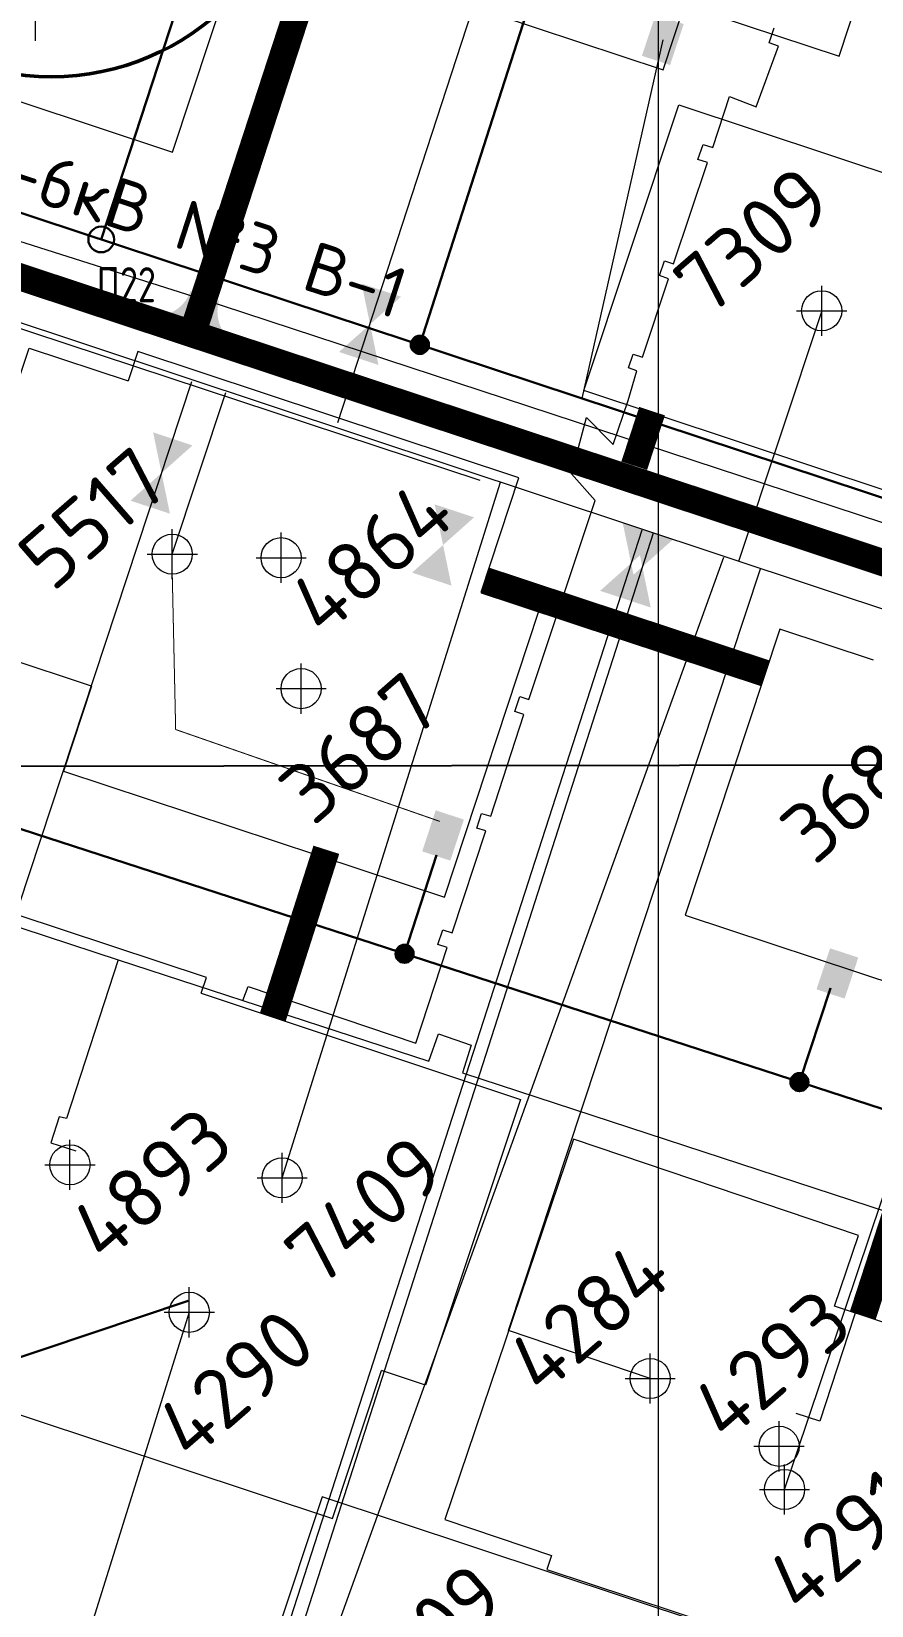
# Model space of a CAD drawing. Header units: millimetres. Extents: x 519 to 9564855, y -810 to 5021775.
# Drawn here: x 9539869.7 to 9540037.2, y 4998031.3 to 4998345 of the extents above; entities that cross this region are included whole.
import ezdxf

# ---------------------------------------------------------------- set-up
doc = ezdxf.new("R2010")
doc.units = ezdxf.units.MM
doc.header["$LTSCALE"] = 2
doc.header["$MEASUREMENT"] = 0
doc.header["$PDMODE"] = 2
doc.header["$PDSIZE"] = 5
doc.linetypes.add('1', pattern=[0])
for name, color, linetype in [('0_ANNOT_Dimensions', 7, 'Continuous'), ('Existing roads', 41, 'Continuous'), ('GRID_PULKOVO', 7, 'Continuous'), ('new 100 wells', 131, 'Continuous'), ('OilColl&Flowlines', 3, 'Continuous'), ('Stage 12 wells.Text&Frame', 52, 'Continuous'), ('Stage8 wlls text', 7, 'Continuous'), ('Скважины  2018 года', 7, 'Continuous'), ('Скважины 2017г', 221, 'Continuous'), ('Скважины на 2013 год.', 21, '1'), ('Скважины на 2014 год', 70, 'Continuous'), ('Скважины на 2020 год', 140, 'Continuous')]:
    doc.layers.add(name, color=color, linetype=linetype)
for name, color, linetype, lineweight in [('200 скв. на 2010 год', 61, 'Continuous', 0), ('PPLINE_GAS', 4, 'GAS_LINE', 30), ('WELLS(drilled after 2000y)', 6, 'Continuous', 40), ('Оптиковолоконный кабель', 220, 'CAB6', 20), ('Скважины на 2026', 222, 'Continuous', 50), ('Электро', 1, 'Continuous', 30), ('Электроснаб', 1, 'Continuous', 18), ('Электроснабжене', 1, 'Continuous', 18)]:
    doc.layers.add(name, color=color, linetype=linetype, lineweight=lineweight)
doc.styles.add('92051501$0$STANDARD', font='simplex.shx')
doc.styles.add('Elect', font='isocpeur.ttf')
doc.styles.get("Standard").update_dxf_attribs({"font": 'isocpeur.ttf', "width": 0.5})
doc.linetypes.add('CAB', pattern='A,0.7,-0.43403,["K",Standard,S=0.9,R=0,X=-0.4,Y=-0.3],-0.8', length=1.93403)
doc.linetypes.add('CAB6', pattern='A,0.9,-0.9,["6",Standard,S=0.9,R=0,X=-0.8,Y=-0.4],11', length=12.8)
doc.linetypes.add('GAS_LINE', pattern='A,0.5,-0.2,["G",92051501$0$STANDARD,S=0.1,R=0,X=-0.1,Y=-0.05],-0.05', length=0.75)
doc.linetypes.add('STM_LINE', pattern='A,0.5,-0.2,["S",92051501$0$STANDARD,S=0.1,R=0,X=-0.1,Y=-0.05],-0.05', length=0.75)
doc.dimstyles.new('ISO-25', dxfattribs={"dimtxt": 15, "dimasz": 10, "dimexe": 5, "dimexo": 5, "dimgap": 5, "dimtad": 1, "dimtxsty": 'Standard', "dimblk": 'OBLIQUE', "dimcen": 50, "dimadec": 0, "dimazin": 0, "dimtfac": 1, "dimtmove": 0, "dimatfit": 3, "dimfxl": 0, "dimarcsym": 0})

# ---------------------------------------------------------------- blocks, each defined once
blk = doc.blocks.new('A$C14C6325F')
at = {"layer": 'Электро', "lineweight": 15}
for points in [[(-30.19, 3.34), (-24.28, 3.31), (-24.24, 11.92), (-30.15, 11.96)], [(130.85, -19.7), (136.76, -19.73), (136.81, -11.12), (130.9, -11.08)]]:
    blk.add_hatch(color=256, dxfattribs=at).paths.add_polyline_path(points)
for p, q in [((-29.72, 2.88), (-49.78, -87.4, 0)), ((133.83, -15.41), (140.58, -88.34, 0))]:
    blk.add_line(p, q, dxfattribs=at)
blk = doc.blocks.new('_Oblique')
at = {"color": 0, "linetype": 'ByBlock', "lineweight": -2}
blk.add_line((-0.5, -0.5), (0.5, 0.5), dxfattribs=at)
blk = doc.blocks.new('*D111')
at = {"layer": '0_ANNOT_Dimensions', "color": 0, "lineweight": -2, "transparency": 16777216}
for p, q in [((9540956.59, 4998203), (9540956.59, 4998205.09)), ((9540956.6, 4998200.09), (9521531.28, 4998171.79)), ((9521531.28, 4998174.7), (9521531.28, 4998176.79))]:
    blk.add_line(p, q, dxfattribs=at)
at = {"layer": 'DEFPOINTS', "color": 0, "linetype": 'ByBlock', "lineweight": 25, "transparency": 16777216}
for p in [(9540956.6, 4998198), (9521531.28, 4998171.79), (9521531.29, 4998169.71)]:
    blk.add_point(p, dxfattribs=at)
at = {"layer": '0_ANNOT_Dimensions', "color": 0, "linetype": 'ByBlock', "lineweight": -2, "transparency": 16777216, "xscale": 10, "yscale": 10, "zscale": 10}
for p, rotation in [((9540956.6, 4998200.09), 0.08345723362022996), ((9521531.28, 4998171.79), 180.0834572336203)]:
    blk.add_blockref('_Oblique', p, dxfattribs=dict(at, rotation=rotation))
at = {"layer": '0_ANNOT_Dimensions', "color": 0, "linetype": 'ByBlock', "lineweight": 25, "transparency": 16777216, "insert": (9531243.92, 4998199.94), "char_height": 15, "attachment_point": 5, "rotation": 0.0835, "bg_fill": 3, "box_fill_scale": 1.25, "bg_fill_color": 256, "bg_fill_true_color": 13158600, "bg_fill_transparency": 0}
blk.add_mtext('19425,33', dxfattribs=at)

msp = doc.modelspace()

# ---------------------------------------------------------------- hatches: boundary and pattern name
at = {"layer": 'Existing roads', "lineweight": 0}
h = msp.add_hatch(color=256, dxfattribs=at)
edge = h.paths.add_edge_path(flags=16)
edge.add_line((9542915.00048, 4997805.77889), (9542915.82838, 4997805.50495))
edge = h.paths.add_edge_path(flags=16)
edge.add_line((9542915.0804, 4997806.02041), (9542916.50414, 4997805.54932))
edge = h.paths.add_edge_path(flags=17)
edge.add_line((9542915.16031, 4997806.26193), (9542916.96364, 4997805.66524))
edge = h.paths.add_edge_path(flags=17)
edge.add_line((9542915.24023, 4997806.50345), (9542917.32836, 4997805.81252))
edge = h.paths.add_edge_path(flags=17)
edge.add_line((9542915.32014, 4997806.74496), (9542917.63357, 4997805.97949))
edge = h.paths.add_edge_path(flags=17)
edge.add_line((9542915.40006, 4997806.98648), (9542917.89543, 4997806.16081))
edge = h.paths.add_edge_path(flags=17)
edge.add_line((9542915.47997, 4997807.228), (9542918.12293, 4997806.3535))
edge = h.paths.add_edge_path(flags=17)
edge.add_line((9542915.55988, 4997807.46952), (9542918.32156, 4997806.55573))
edge = h.paths.add_edge_path(flags=17)
edge.add_line((9542915.6398, 4997807.71104), (9542918.49494, 4997806.76633))
edge = h.paths.add_edge_path(flags=17)
edge.add_line((9542915.71971, 4997807.95256), (9542918.64549, 4997806.98447))
edge = h.paths.add_edge_path(flags=17)
edge.add_line((9542915.79963, 4997808.19408), (9542918.77483, 4997807.20964))
edge = h.paths.add_edge_path(flags=17)
edge.add_line((9542915.87954, 4997808.4356), (9542918.88401, 4997807.44147))
edge = h.paths.add_edge_path(flags=17)
edge.add_line((9542916.09053, 4997811.84928), (9542916.91843, 4997811.57535))
edge = h.paths.add_edge_path(flags=17)
edge.add_line((9542915.41477, 4997811.80492), (9542916.83851, 4997811.33383))
edge = h.paths.add_edge_path(flags=17)
edge.add_line((9542914.95527, 4997811.689), (9542916.7586, 4997811.09231))
edge = h.paths.add_edge_path(flags=16)
edge.add_line((9542914.59055, 4997811.54171), (9542916.67869, 4997810.85079))
edge = h.paths.add_edge_path(flags=17)
edge.add_line((9542914.28535, 4997811.37474), (9542916.59877, 4997810.60927))
edge = h.paths.add_edge_path(flags=16)
edge.add_line((9542914.02348, 4997811.19343), (9542916.51886, 4997810.36775))
edge = h.paths.add_edge_path(flags=16)
edge.add_line((9542913.79599, 4997811.00074), (9542916.43894, 4997810.12623))
edge = h.paths.add_edge_path(flags=16)
edge.add_line((9542913.59735, 4997810.7985), (9542916.35903, 4997809.88471))
edge = h.paths.add_edge_path(flags=17)
edge.add_line((9542913.42397, 4997810.58791), (9542916.27911, 4997809.64319))
edge = h.paths.add_edge_path(flags=17)
edge.add_line((9542913.27342, 4997810.36976), (9542916.1992, 4997809.40167))
edge = h.paths.add_edge_path(flags=17)
edge.add_line((9542913.14408, 4997810.1446), (9542916.11928, 4997809.16016))
edge = h.paths.add_edge_path(flags=17)
edge.add_line((9542913.0349, 4997809.91276), (9542916.03937, 4997808.91864))
edge = h.paths.add_edge_path(flags=16)
edge.add_line((9542912.9453, 4997809.67445), (9542918.97361, 4997807.67979))
edge = h.paths.add_edge_path(flags=0)
edge.add_line((9542912.9453, 4997809.67445), (9542918.97361, 4997807.67979))
edge = h.paths.add_edge_path(flags=17)
edge.add_line((9542916.95679, 4997811.69128), (9542914.96213, 4997805.66296))
edge = h.paths.add_edge_path()
edge.add_arc((9542915.95946, 4997808.67712), 3.17487, 0, 360)
h.paths.add_polyline_path([(9541621.30331, 4998240.21534), (9541619.40682, 4998234.52294), (9541668.34915, 4998218.3288), (9541670.24564, 4998224.02121)])
edge = h.paths.add_edge_path()
edge.add_line((9541543.45632, 4998259.65358), (9541545.35281, 4998265.34598))
edge.add_line((9541545.35281, 4998265.34598), (9539882.1273, 4998815.67717))
edge.add_arc((9539884.64036, 4998823.2722), 8, 161.691556, 251.691556, ccw=False)
edge.add_line((9539877.04533, 4998825.78526), (9539870.13442, 4998804.89892))
edge.add_arc((9539877.72945, 4998802.38586), 8, 71.691556, 161.691556, ccw=False)
edge.add_line((9539880.24251, 4998809.9809), (9541543.45632, 4998259.65358))
h.paths.add_polyline_path([(9542731.24197, 4997866.63683), (9542733.13846, 4997872.32923), (9541746.19614, 4998198.89057), (9541744.29964, 4998193.19816)])
edge = h.paths.add_edge_path()
edge.add_line((9542910.0184, 4997814.64503), (9542909.36398, 4997812.66899))
edge.add_line((9542909.36398, 4997812.66899), (9542916.00503, 4997810.46964))
edge.add_arc((9542908.97287, 4997822.57537), 14, 300.1520949, 341.6915561)
edge.add_line((9542922.26418, 4997818.17752), (9542982.04609, 4997998.85197))
edge.add_arc((9542983.94484, 4997998.22371), 2, 71.691556, 161.6915561, ccw=False)
edge.add_line((9542984.57311, 4998000.12246), (9542975.07709, 4998003.26452))
edge.add_arc((9542974.44884, 4998001.36581), 1.99996, -18.3072492, 71.6915562, ccw=False)
edge.add_line((9542976.34757, 4998000.73759), (9542916.56564, 4997820.06306))
edge.add_arc((9542908.97061, 4997822.57612), 8, 277.5258796, 341.691556, ccw=False)
h.paths.add_polyline_path([(9542831.9304, 4997833.32085), (9542833.8167, 4997839.01663), (9542809.08896, 4997847.19859), (9542807.19247, 4997841.50618)])
msp.add_hatch(color=256, dxfattribs=at).paths.add_polyline_path([(9539911.95511, 4998282.00958, -0.406846034), (9539907.13361, 4998291.30561), (9539901.43281, 4998293.19191, -0.406846034), (9539892.01815, 4998288.60636)])
at = {"layer": 'Электро'}
h = msp.add_hatch(color=256, dxfattribs=at)
edge = h.paths.add_edge_path()
edge.add_arc((9539947.17027, 4998282.52659), 1.80448, 0, 360)
for points in [[(9539947.63301, 4998181.57483), (9539953.24524, 4998179.71785), (9539955.95247, 4998187.89971), (9539950.34024, 4998189.75669)], [(9540026.26946, 4998154.07339), (9540031.88169, 4998152.21641), (9540034.58892, 4998160.39826), (9540028.97669, 4998162.25525)]]:
    msp.add_hatch(color=256, dxfattribs=at).paths.add_polyline_path(points)
h = msp.add_hatch(color=256, dxfattribs=at)
edge = h.paths.add_edge_path()
edge.add_arc((9539944.11608, 4998161.16522), 1.80448, 0, 360)
h = msp.add_hatch(color=256, dxfattribs=at)
edge = h.paths.add_edge_path()
edge.add_arc((9540022.86229, 4998135.57902), 1.80448, 0, 360)
at = {"layer": 'Электроснаб', "lineweight": 0}
h = msp.add_hatch(color=1, dxfattribs=at)
edge = h.paths.add_edge_path()
edge.add_arc((9539947.17027, 4998282.52659), 1.80448, 0, 360)
for points in [[(9539947.63301, 4998181.57483), (9539953.24524, 4998179.71785), (9539955.95247, 4998187.89971), (9539950.34024, 4998189.75669)], [(9540026.26946, 4998154.07339), (9540031.88169, 4998152.21641), (9540034.58892, 4998160.39826), (9540028.97669, 4998162.25525)]]:
    msp.add_hatch(color=1, dxfattribs=at).paths.add_polyline_path(points)
h = msp.add_hatch(color=1, dxfattribs=at)
edge = h.paths.add_edge_path()
edge.add_arc((9539944.11608, 4998161.16522), 1.80448, 0, 360)
h = msp.add_hatch(color=1, dxfattribs=at)
edge = h.paths.add_edge_path()
edge.add_arc((9540022.86229, 4998135.57902), 1.80448, 0, 360)
at = {"layer": 'Электроснабжене', "lineweight": 0}
h = msp.add_hatch(color=1, dxfattribs=at)
edge = h.paths.add_edge_path()
edge.add_arc((9539947.17027, 4998282.52659), 1.80448, 0, 360)
for points in [[(9539947.63301, 4998181.57483), (9539953.24524, 4998179.71785), (9539955.95247, 4998187.89971), (9539950.34024, 4998189.75669)], [(9540026.26946, 4998154.07339), (9540031.88169, 4998152.21641), (9540034.58892, 4998160.39826), (9540028.97669, 4998162.25525)]]:
    msp.add_hatch(color=1, dxfattribs=at).paths.add_polyline_path(points)
h = msp.add_hatch(color=1, dxfattribs=at)
edge = h.paths.add_edge_path()
edge.add_arc((9539944.11608, 4998161.16522), 1.80448, 0, 360)
h = msp.add_hatch(color=1, dxfattribs=at)
edge = h.paths.add_edge_path()
edge.add_arc((9540022.86229, 4998135.57902), 1.80448, 0, 360)

# ---------------------------------------------------------------- linework, layer by layer
at = {"color": 3, "lineweight": 0, "ltscale": 5}
msp.add_line((9540027.3, 4998289.3), (9540010.69596, 4998239.36394), dxfattribs=at)
at = {"color": 6, "lineweight": 0}
for p, q in [((9539827.803, 4998179.339), (9539886.997, 4998159.928)), ((9539886.997, 4998159.928), (9539876.688, 4998128.334)), ((9539886.997, 4998159.928), (9539948.974, 4998139.775)), ((9539948.974, 4998139.775), (9539950.893, 4998145.173)), ((9539950.893, 4998145.173), (9539957.415, 4998142.942)), ((9539957.415, 4998142.942), (9539955.689, 4998137.452)), ((9539955.689, 4998137.452), (9540040.547, 4998109.662)), ((9539875.276, 4998128.685), (9539873.588, 4998123.48)), ((9539876.688, 4998128.334), (9539875.276, 4998128.685)), ((9539873.588, 4998123.48), (9539878.542, 4998121.895)), ((9540040.547, 4998109.662), (9540026.942, 4998067.998)), ((9540026.942, 4998067.998), (9540022.222, 4998069.515))]:
    msp.add_line(p, q, dxfattribs=at)
at = {"color": 6, "linetype": 'STM_LINE', "lineweight": 0, "ltscale": 2, "elevation": 0.9842}
msp.add_lwpolyline([(9539911.8991, 4998151.83061), (9539912.93187, 4998154.61052), (9539946.34025, 4998143.35475), (9539952.62459, 4998162.38256), (9539950.78323, 4998163.00206), (9539951.77316, 4998165.94414), (9539953.62617, 4998165.33098), (9539960.32198, 4998185.67111), (9539958.50419, 4998186.22063), (9539959.45789, 4998189.12418), (9539961.30324, 4998188.59323), (9539967.89922, 4998208.84944), (9539966.12805, 4998209.41151), (9539967.10571, 4998212.4071), (9539968.92871, 4998211.86852), (9539982.13655, 4998251.52742), (9539977.39645, 4998256.78768), (9539980.43319, 4998268.00942), (9539985.68981, 4998262.63494), (9539988.72317, 4998271.45745), (9539990.4223, 4998277.37138), (9539988.75054, 4998277.94444), (9539989.67813, 4998280.66184), (9539991.53847, 4998280.07835), (9539996.77578, 4998295.69378), (9539994.95796, 4998296.35389), (9539995.94508, 4998299.24167), (9539997.73139, 4998298.69286), (9540004.55206, 4998318.8462), (9540002.61281, 4998319.45324), (9540003.65493, 4998322.43154), (9540005.56648, 4998321.84104), (9540008.93776, 4998332.03689), (9540014.20623, 4998329.94527), (9540018.71658, 4998342.04576), (9540016.81292, 4998342.69918), (9540017.8573, 4998345.67398)], dxfattribs=at)
at = {"layer": '200 скв. на 2010 год', "color": 0, "linetype": 'ByBlock', "lineweight": 0}
for points in [[(9539999.93141, 4998350.23848), (9540030.76255, 4998340.03701), (9540036.8653, 4998358.48092)], [(9539881.68767, 4998214.51912), (9539876.08202, 4998197.57759), (9539952.06255, 4998172.43701), (9539970.91798, 4998229.42241), (9539959.37976, 4998233.2402)], [(9540037.61626, 4998219.68251), (9540018.93745, 4998225.86299), (9540000.08202, 4998168.87759), (9540043.05714, 4998154.6579)], [(9540063.76174, 4998071.4991), (9540066.21798, 4998078.92241), (9540029.8684, 4998090.94982)]]:
    msp.add_lwpolyline(points, dxfattribs=at)
for centre in [(9539923.5, 4998214), (9540018.8, 4998063)]:
    msp.add_circle(centre, 4, dxfattribs=at)
for p in [(9539923.5, 4998214), (9540018.8, 4998063)]:
    msp.add_point(p, dxfattribs=at)
at = {"layer": 'Existing roads', "lineweight": 0, "const_width": 5.4, "flags": 128}
for points in [[(9539148.60604, 4998533.90683), (9540167.94326, 4998196.62661)], [(9539926.39238, 4998360.15726), (9539902.61365, 4998287.2394)], [(9539993.48286, 4998269.29795), (9539989.91701, 4998258.42498)], [(9539928.52168, 4998181.88741), (9539917.85101, 4998148.53995)], [(9540055.48633, 4998150.54531), (9540035.49925, 4998089.08668)]]:
    msp.add_lwpolyline(points, dxfattribs=at)
at = {"layer": 'Existing roads', "lineweight": 0, "const_width": 5.4}
msp.add_lwpolyline([(9540016.02532, 4998217.06186), (9539960.14462, 4998235.55178)], dxfattribs=at)
at = {"layer": 'GRID_PULKOVO', "lineweight": 0}
msp.add_line((9539994.68753, 5010003.949), (9539994.68753, 4992000), dxfattribs=at)
at = {"layer": 'new 100 wells', "color": 0, "linetype": 'ByBlock', "lineweight": 0}
msp.add_lwpolyline([(9539860.20122, 4998093.17787), (9539853.78202, 4998073.7776), (9539929.76254, 4998048.63702), (9539939.51545, 4998078.1125)], dxfattribs=at)
msp.add_circle((9539901.2, 4998089.7), 4, dxfattribs=at)
msp.add_point((9539901.2, 4998089.7), dxfattribs=at)
at = {"layer": 'OilColl&Flowlines', "linetype": 'ByBlock', "lineweight": 0}
for p, q in [((9539967.1, 4998378.4), (9539930.75338, 4998267.00899)), ((9540151.14364, 4998192.70291), (9539769.66345, 4998319.44236)), ((9539857.2, 4998140.5), (9539901.7037, 4998275.23807)), ((9540019.9, 4998054.4), (9540074.83574, 4998217.95181)), ((9539901.2, 4998089.7), (9539874.49547, 4998004.43597))]:
    msp.add_line(p, q, dxfattribs=at)
at = {"layer": 'OilColl&Flowlines', "color": 3, "linetype": 'ByBlock', "lineweight": 0, "ltscale": 5}
for p, q in [((9539991.40981, 4998245.55594), (9539897.48777, 4997954.89937)), ((9539899.14812, 4997950.59425), (9539993.78797, 4998245.07996))]:
    msp.add_line(p, q, dxfattribs=at)
at = {"layer": 'OilColl&Flowlines', "linetype": 'ByBlock', "lineweight": 0}
for points in [[(9539943.4204, 4998292.11359), (9539937.24037, 4998286.60902), (9539935.56329, 4998294.71337)], [(9539938.91745, 4998278.50468), (9539931.06035, 4998281.10446), (9539937.24037, 4998286.60902)], [(9539901.8393, 4998262.47502), (9539895.65928, 4998256.97046), (9539893.98219, 4998265.0748)], [(9539897.33636, 4998248.86612), (9539889.47925, 4998251.46589), (9539895.65928, 4998256.97046)], [(9539957.98084, 4998248.1317), (9539951.80082, 4998242.62713), (9539950.12373, 4998250.73147)], [(9539953.4779, 4998234.52279), (9539945.62079, 4998237.12257), (9539951.80082, 4998242.62713)]]:
    msp.add_solid(points, dxfattribs=at)
at = {"layer": 'OilColl&Flowlines', "lineweight": 0}
for points in [[(9539995.47166, 4998244.50548), (9539989.29163, 4998239.00091), (9539987.61455, 4998247.10525)], [(9539997.71652, 4998243.78008), (9539991.5365, 4998238.27551), (9539989.85941, 4998246.37985)], [(9539990.96871, 4998230.89657), (9539983.11161, 4998233.49634), (9539989.29163, 4998239.00091)], [(9539993.21358, 4998230.17117), (9539985.35647, 4998232.77094), (9539991.5365, 4998238.27551)]]:
    msp.add_solid(points, dxfattribs=at)
at = {"layer": 'PPLINE_GAS', "linetype": 'GAS_LINE', "lineweight": 0, "ltscale": 25}
msp.add_line((9539959.2, 4998255.5), (9539193.69645, 4998508.01303), dxfattribs=at)
at = {"layer": 'PPLINE_GAS', "color": 4, "linetype": 'GAS_LINE', "lineweight": 0, "ltscale": 15}
msp.add_line((9540007.69199, 4998240.16846), (9539889.37, 4997912.74), dxfattribs=at)
at = {"layer": 'Stage 12 wells.Text&Frame', "color": 0, "linetype": 'ByBlock', "lineweight": 0}
msp.add_lwpolyline([(9539959.37976, 4998233.2402), (9539966.91798, 4998256.02241), (9539890.93745, 4998281.16299), (9539889.00488, 4998275.3223)], dxfattribs=at)
for centre in [(9539919.5, 4998240.1), (9539877.4, 4998119.1)]:
    msp.add_circle(centre, 4, dxfattribs=at)
for p in [(9539919.5, 4998240.1), (9539877.4, 4998119.1)]:
    msp.add_point(p, dxfattribs=at)
at = {"layer": 'Stage8 wlls text', "color": 0, "linetype": 'ByBlock', "lineweight": 0}
msp.add_lwpolyline([(9539903.5793, 4998153.28328), (9539904.61798, 4998156.42241), (9539828.63745, 4998181.56299), (9539826.59216, 4998175.26823)], dxfattribs=at)
at = {"layer": 'WELLS(drilled after 2000y)', "color": 0, "linetype": 'ByBlock', "lineweight": 0}
for points in [[(9539925.41148, 4998379.79333), (9539919.68202, 4998362.4776), (9539995.66254, 4998337.33702), (9539999.93141, 4998350.23848)], [(9539973.39826, 4998041.24669), (9539972.48202, 4998038.4776), (9540048.46254, 4998013.33702), (9540067.31798, 4998070.32241), (9540063.76174, 4998071.4991)]]:
    msp.add_lwpolyline(points, dxfattribs=at)
msp.add_circle((9540019.9, 4998054.4), 4, dxfattribs=at)
msp.add_point((9540019.9, 4998054.4), dxfattribs=at)
at = {"layer": 'Оптиковолоконный кабель', "linetype": 'CAB', "lineweight": 0, "ltscale": 0.5, "elevation": -22.9908}
msp.add_lwpolyline([(9538945.5025, 4996027.6702), (9539136.9889, 4996618.2984), (9539342.2, 4997272.1911), (9539684.82097, 4998339.78463), (9539691.21255, 4998359.06955), (9539907.5384, 4998290.4285), (9540350.8967, 4998144.8157), (9540780.8997, 4998002.4946), (9541150.3086, 4997881.8374), (9541746.8166, 4997686.4776), (9541758.9843, 4997690.1748), (9541816.099, 4997851.4509), (9541843.129, 4997841.3058), (9541852.7108, 4997838.3727)], dxfattribs=at)
at = {"layer": 'Скважины  2018 года', "color": 0, "linetype": 'ByBlock', "lineweight": 0}
msp.add_lwpolyline([(9539984.97591, 4997971.64848), (9540003.59344, 4998027.75392), (9539927.66571, 4998052.95274), (9539908.7666, 4997996.00694), (9539944.1545, 4997984.26783)], dxfattribs=at)
at = {"layer": 'Скважины 2017г', "color": 0, "linetype": 'ByBlock', "lineweight": 0}
for points in [[(9539867.12704, 4998275.48484), (9539869.23745, 4998281.86299), (9539889.00488, 4998275.3223)], [(9539881.68767, 4998214.51912), (9539864.47296, 4998220.21516)]]:
    msp.add_lwpolyline(points, dxfattribs=at)
at = {"layer": 'Скважины 2017г', "color": 3, "linetype": 'ByBlock', "lineweight": 0, "ltscale": 5}
msp.add_lwpolyline([(9539897.8, 4998240.8), (9539908.4557, 4998273.00395)], dxfattribs=at)
at = {"layer": 'Скважины 2017г', "color": 1, "linetype": 'CAB', "lineweight": 0, "ltscale": 2, "const_width": 0.2}
msp.add_lwpolyline([(9539951.16356, 4998187.54037), (9539898.47904, 4998205.85029), (9539897.8, 4998236.7049)], dxfattribs=at)
at = {"layer": 'Скважины 2017г', "color": 0, "linetype": 'ByBlock', "lineweight": 0}
msp.add_circle((9539897.8, 4998240.8), 4, dxfattribs=at)
msp.add_point((9539897.8, 4998240.8), dxfattribs=at)
at = {"layer": 'Скважины на 2013 год.', "color": 3, "linetype": 'ByBlock', "lineweight": 0, "ltscale": 5}
for p, q in [((9539919.7, 4998116.5), (9539963.27444, 4998255.11883)), ((9539964.86987, 4998086.05139), (9540015.12431, 4998237.89271)), ((9539993.1, 4998076.5), (9539964.86987, 4998086.05139))]:
    msp.add_line(p, q, dxfattribs=at)
at = {"layer": 'Скважины на 2013 год.', "color": 0, "linetype": 'ByBlock', "lineweight": 0}
msp.add_lwpolyline([(9540029.8684, 4998090.94982), (9540034.61823, 4998104.98844), (9539977.78318, 4998124.21802), (9539952.14373, 4998048.43796), (9539973.39826, 4998041.24669)], dxfattribs=at)
msp.add_circle((9539993.1, 4998076.5), 4, dxfattribs=at)
msp.add_point((9539993.1, 4998076.5), dxfattribs=at)
at = {"layer": 'Скважины на 2014 год', "color": 0, "linetype": 'ByBlock', "lineweight": 0}
for points in [[(9539979.88362, 4998273.44575), (9539998.80733, 4998330.38337), (9540074.72417, 4998305.15175), (9540055.80045, 4998248.21413), (9539979.88362, 4998273.44575)], [(9539903.5793, 4998153.28328), (9539967.24318, 4998132.12403), (9539948.31947, 4998075.18641), (9539939.51545, 4998078.1125)]]:
    msp.add_lwpolyline(points, dxfattribs=at)
for centre in [(9540027.3, 4998289.3), (9539919.7, 4998116.5)]:
    msp.add_circle(centre, 4, dxfattribs=at)
for p in [(9540027.3, 4998289.3), (9539919.7, 4998116.5)]:
    msp.add_point(p, dxfattribs=at)
at = {"layer": 'Скважины на 2020 год', "color": 0, "linetype": 'ByBlock', "lineweight": 0}
msp.add_lwpolyline([(9539843.09407, 4998402.28323), (9539840.73745, 4998403.06299), (9539821.88202, 4998346.0776), (9539897.86254, 4998320.93702), (9539916.71798, 4998377.92241), (9539900.07946, 4998383.42779)], dxfattribs=at)
at = {"layer": 'Скважины на 2026'}
msp.add_line((9536427.64777, 4999394.69832), (9542059.39265, 4997594.73601), dxfattribs=at)
at = {"layer": 'Скважины на 2026', "linetype": 'ByBlock', "ltscale": 50}
msp.add_circle((9539873.67, 4998385.96), 50, dxfattribs=at)
at = {"layer": 'Скважины на 2026', "linetype": 'ByBlock', "lineweight": 0}
msp.add_point((9539870.5, 4998348.1), dxfattribs=at)
at = {"layer": 'Электро'}
for p, q in [((9539883.62817, 4998303.52059, 0), (9539946.1298, 4998494.885, -51.34615)), ((9539975.23618, 4998369.87376), (9539947.17027, 4998282.52659, 0)), ((9539798.75222, 4998331.56317, 0), (9540703.1385, 4998032.7585, 0)), ((9540639.30701, 4997935.28399, 0), (9539780.74277, 4998214.24842)), ((9539950.50854, 4998180.7807), (9539944.11608, 4998161.16522)), ((9540029.03036, 4998154.29411), (9540022.86229, 4998135.57902))]:
    msp.add_line(p, q, dxfattribs=at)
at = {"layer": 'Электро', "ltscale": 2}
msp.add_line((9539860.28907, 4998078.34488), (9539901, 4998091.99), dxfattribs=at)
at = {"layer": 'Электро', "ltscale": 80}
msp.add_circle((9539883.62817, 4998303.52059, 0), 2.55512, dxfattribs=at)
at = {"layer": 'Электро'}
for centre in [(9539947.17027, 4998282.52659, 0), (9539944.11608, 4998161.16522), (9540022.86229, 4998135.57902)]:
    msp.add_circle(centre, 1.80448, dxfattribs=at)
at = {"layer": 'Электроснаб', "color": 1, "lineweight": 0}
for p, q in [((9539883.62817, 4998303.52059, 0), (9539946.1298, 4998494.885, -51.34615)), ((9539975.23618, 4998369.87376), (9539947.17027, 4998282.52659, 0)), ((9539950.50854, 4998180.7807), (9539944.11608, 4998161.16522)), ((9540029.03036, 4998154.29411), (9540022.86229, 4998135.57902))]:
    msp.add_line(p, q, dxfattribs=at)
at = {"layer": 'Электроснаб', "color": 1, "linetype": 'ByBlock', "lineweight": 0}
for p, q in [((9539798.75222, 4998331.56317, 0), (9540703.1385, 4998032.7585, 0)), ((9540639.30701, 4997935.28399, 0), (9539780.74277, 4998214.24842))]:
    msp.add_line(p, q, dxfattribs=at)
at = {"layer": 'Электроснаб', "color": 1, "lineweight": 0, "ltscale": 2}
msp.add_line((9539860.28907, 4998078.34488), (9539901, 4998091.99), dxfattribs=at)
at = {"layer": 'Электроснаб', "color": 1, "linetype": 'ByBlock', "lineweight": 0, "ltscale": 80}
msp.add_circle((9539883.62817, 4998303.52059, 0), 2.55512, dxfattribs=at)
at = {"layer": 'Электроснаб', "color": 1, "lineweight": 0}
for centre in [(9539947.17027, 4998282.52659, 0), (9539944.11608, 4998161.16522), (9540022.86229, 4998135.57902)]:
    msp.add_circle(centre, 1.80448, dxfattribs=at)
at = {"layer": 'Электроснабжене', "color": 1, "lineweight": 0}
for p, q in [((9539883.62817, 4998303.52059, 0), (9539946.1298, 4998494.885, -51.34615)), ((9539975.23618, 4998369.87376), (9539947.17027, 4998282.52659, 0)), ((9539950.50854, 4998180.7807), (9539944.11608, 4998161.16522)), ((9540029.03036, 4998154.29411), (9540022.86229, 4998135.57902))]:
    msp.add_line(p, q, dxfattribs=at)
at = {"layer": 'Электроснабжене', "color": 1, "linetype": 'ByBlock', "lineweight": 0}
for p, q in [((9539798.75222, 4998331.56317, 0), (9540703.1385, 4998032.7585, 0)), ((9540639.30701, 4997935.28399, 0), (9539780.74277, 4998214.24842))]:
    msp.add_line(p, q, dxfattribs=at)
at = {"layer": 'Электроснабжене', "color": 1, "lineweight": 0, "ltscale": 2}
msp.add_line((9539860.28907, 4998078.34488), (9539901, 4998091.99), dxfattribs=at)
at = {"layer": 'Электроснабжене', "color": 1, "linetype": 'ByBlock', "lineweight": 0, "ltscale": 80}
msp.add_circle((9539883.62817, 4998303.52059, 0), 2.55512, dxfattribs=at)
at = {"layer": 'Электроснабжене', "color": 1, "lineweight": 0}
for centre in [(9539947.17027, 4998282.52659, 0), (9539944.11608, 4998161.16522), (9540022.86229, 4998135.57902)]:
    msp.add_circle(centre, 1.80448, dxfattribs=at)

# ---------------------------------------------------------------- block references
at = {"layer": 'Электро', "rotation": 342}
msp.add_blockref('A$C14C6325F', (9539873.1, 4998399.3), dxfattribs=at)
at = {"layer": 'Электроснаб', "color": 1, "lineweight": -2, "rotation": 342}
msp.add_blockref('A$C14C6325F', (9539873.1, 4998399.3), dxfattribs=at)
at = {"layer": 'Электроснабжене', "color": 1, "lineweight": -2, "rotation": 342}
msp.add_blockref('A$C14C6325F', (9539873.1, 4998399.3), dxfattribs=at)

# ---------------------------------------------------------------- texts
at = {"layer": '200 скв. на 2010 год', "color": 0, "linetype": 'ByBlock', "lineweight": 0, "style": 'Elect'}
for s, p in [('3687', (9539925.94468, 4998186.36518)), ('3688', (9540025.90003, 4998178.51918)), ('4293', (9540008.16034, 4998063.47515))]:
    msp.add_text(s, height=12, rotation=41, dxfattribs=at).set_placement(p)
at = {"layer": 'new 100 wells', "color": 0, "linetype": 'ByBlock', "lineweight": 0, "style": 'Elect'}
msp.add_text('4290', height=12, rotation=41, dxfattribs=at).set_placement((9539901.37534, 4998059.71196))
at = {"layer": 'Stage 12 wells.Text&Frame', "color": 0, "linetype": 'ByBlock', "lineweight": 0, "style": 'Elect'}
for s, p in [('4864', (9539927.85409, 4998223.99152)), ('4893', (9539884.15345, 4998099.15264))]:
    msp.add_text(s, height=12, rotation=41, dxfattribs=at).set_placement(p)
at = {"layer": 'WELLS(drilled after 2000y)', "color": 0, "linetype": 'ByBlock', "lineweight": 0, "style": 'Elect'}
msp.add_text('4291', height=12, rotation=41, dxfattribs=at).set_placement((9540023.00337, 4998029.19211))
at = {"layer": 'Скважины  2018 года', "color": 0, "linetype": 'ByBlock', "lineweight": 0, "style": 'Elect'}
msp.add_text('7509', height=12, rotation=41, dxfattribs=at).set_placement((9539939.13986, 4998009.05635))
at = {"layer": 'Скважины 2017г', "color": 0, "linetype": 'ByBlock', "lineweight": 0, "style": 'Elect'}
msp.add_text('5517', height=12, rotation=41, dxfattribs=at).set_placement((9539873.91852, 4998232.99883))
at = {"layer": 'Скважины на 2013 год.', "color": 0, "linetype": 'ByBlock', "lineweight": 0, "style": 'Elect'}
msp.add_text('4284', height=12, rotation=41, dxfattribs=at).set_placement((9539971.37467, 4998072.73757))
at = {"layer": 'Скважины на 2014 год', "color": 0, "linetype": 'ByBlock', "lineweight": 0, "style": 'Elect'}
for s, p in [('7309', (9540004.63518, 4998287.6879)), ('7409', (9539927.04139, 4998094.16183))]:
    msp.add_text(s, height=12, rotation=41, dxfattribs=at).set_placement(p)
at = {"layer": 'Электро'}
msp.add_text('яч.4 КРУН-6кВ №3 В-1', height=10, rotation=342.0274213, dxfattribs=at).set_placement((9539805.54357, 4998331.9948, -0.00557))
at = {"layer": 'Электро', "style": 'Elect', "width": 0.75}
msp.add_text('П22', height=7, dxfattribs=at).set_placement((9539882.71109, 4998291.00477))
at = {"layer": 'Электроснаб', "color": 1, "lineweight": 0}
msp.add_text('яч.4 КРУН-6кВ №3 В-1', height=10, rotation=342.0274213, dxfattribs=at).set_placement((9539805.54357, 4998331.9948, -0.00557))
at = {"layer": 'Электроснаб', "color": 1, "lineweight": 0, "style": 'Elect', "width": 0.75}
msp.add_text('П22', height=7, dxfattribs=at).set_placement((9539882.71109, 4998291.00477))
at = {"layer": 'Электроснабжене', "color": 1, "lineweight": 0}
msp.add_text('яч.4 КРУН-6кВ №3 В-1', height=10, rotation=342.0274213, dxfattribs=at).set_placement((9539805.54357, 4998331.9948, -0.00557))
at = {"layer": 'Электроснабжене', "color": 1, "lineweight": 0, "style": 'Elect', "width": 0.75}
msp.add_text('П22', height=7, dxfattribs=at).set_placement((9539882.71109, 4998291.00477))

# ---------------------------------------------------------------- next in the draw order: dimensions: what is measured, and where the dimension line sits
at = {"layer": '0_ANNOT_Dimensions', "linetype": 'ByBlock', "lineweight": 25}
dim = msp.add_aligned_dim(p1=(9540956.6, 4998198), p2=(9521531.287, 4998169.705), distance=-2.08809, dimstyle='ISO-25', override={"dimtfill": 1}, dxfattribs=at)
dim.commit()
dim.dimension.update_dxf_attribs({"geometry": '*D111', "text_midpoint": (9531243.92007, 4998199.94057)})

doc.saveas('drawing.dxf')
